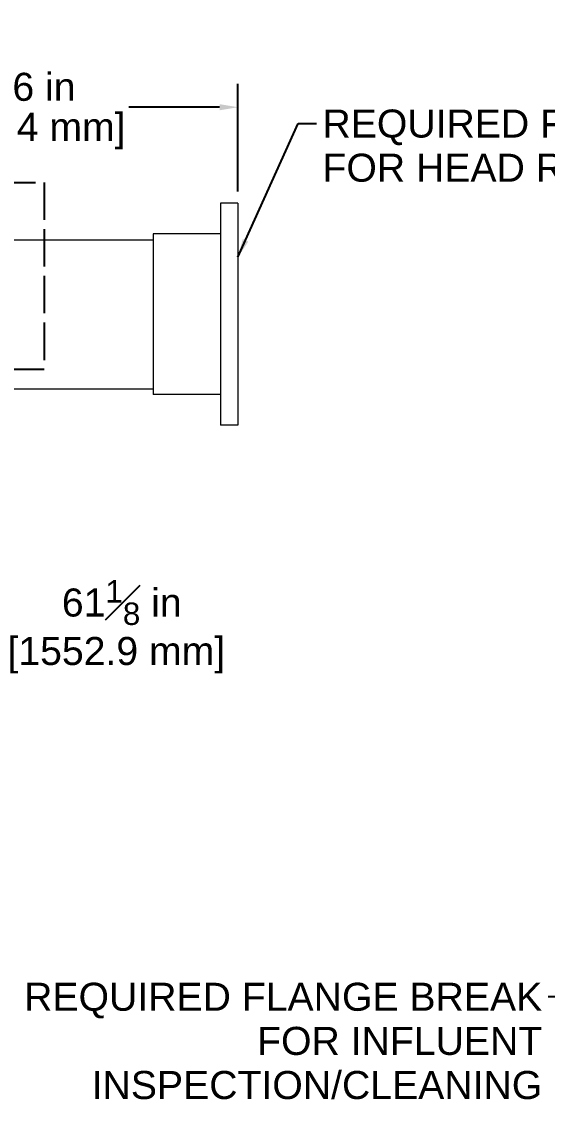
# Model space of a CAD drawing. Header units: inches. Extents: x 20 to 536, y 8 to 344.
# Drawn here: x 146.6 to 191.6, y 98.3 to 191.5 of the extents above; entities that cross this region are included whole.
import ezdxf

# ---------------------------------------------------------------- set-up
doc = ezdxf.new("R2010")
doc.units = ezdxf.units.IN
doc.header["$LTSCALE"] = 16
doc.header["$MEASUREMENT"] = 0
doc.linetypes.add('DASHED_SPACE', pattern=[0.2067, 0.1654, -0.0413])
for name, color, linetype, lineweight in [('Dimension (ANSI)', 7, 'Continuous', 25), ('Sketch Geometry (ANSI)', 7, 'Continuous', 25), ('Symbol (ANSI)', 7, 'Continuous', 25), ('Visible (ANSI)', 7, 'Continuous', 50)]:
    doc.layers.add(name, color=color, linetype=linetype, lineweight=lineweight)
doc.styles.add('MEMCOR Medium', font='arial.ttf')
doc.styles.add('Standard D-E', font='arial.ttf')
doc.dimstyles.new('Default (ANSI)', dxfattribs={"dimscale": 16, "dimtxt": 0.15, "dimasz": 0.098425, "dimexe": 0.125, "dimexo": 0.0625, "dimgap": 0.031496, "dimtad": 0, "dimtih": 1, "dimtoh": 1, "dimdec": 4, "dimrnd": 1e-08, "dimzin": 3, "dimdsep": 46, "dimlunit": 5, "dimtxsty": 'MEMCOR Medium', "dimcen": 0.09, "dimdle": 0.393701, "dimclrd": 256, "dimclre": 256, "dimclrt": 256, "dimadec": 0, "dimazin": 1, "dimtfac": 0.8, "dimtofl": 0, "dimtmove": 0, "dimatfit": 3, "dimfxl": 1, "dimfrac": 1, "dimtolj": 1, "dimtzin": 4, "dimlwd": -1, "dimlwe": -1, "dimarcsym": 0})
doc.dimstyles.new('in [mm] D-E NeptuneBenson', dxfattribs={"dimscale": 16, "dimtxt": 0.15, "dimasz": 0.098425, "dimexe": 0.125, "dimexo": 0.063, "dimgap": 0.031496, "dimtad": 0, "dimtih": 1, "dimtoh": 1, "dimdec": 4, "dimrnd": 1e-08, "dimzin": 3, "dimdsep": 46, "dimlunit": 5, "dimtxsty": 'Standard D-E', "dimcen": 0.09, "dimdle": 0.393701, "dimclrd": 256, "dimclre": 256, "dimclrt": 256, "dimadec": 1, "dimazin": 1, "dimtfac": 1, "dimtofl": 0, "dimtmove": 0, "dimatfit": 3, "dimfxl": 1, "dimfrac": 1, "dimtolj": 1, "dimtzin": 4, "dimlwd": -1, "dimlwe": -1, "dimarcsym": 0})
doc.dimstyles.new('in [mm] D-E NeptuneBenson$7', dxfattribs={"dimscale": 16, "dimtxt": 0.15, "dimasz": 0.098425, "dimexe": 0.125, "dimexo": 0.063, "dimgap": 0.031496, "dimtad": 0, "dimtih": 1, "dimtoh": 1, "dimdec": 4, "dimrnd": 1e-08, "dimzin": 3, "dimdsep": 46, "dimlunit": 5, "dimtxsty": 'Standard D-E', "dimcen": 0.09, "dimdle": 0.393701, "dimclrd": 256, "dimclre": 256, "dimclrt": 256, "dimadec": 1, "dimazin": 1, "dimtfac": 1, "dimtofl": 0, "dimtmove": 0, "dimatfit": 3, "dimfxl": 1, "dimfrac": 1, "dimtolj": 1, "dimtzin": 4, "dimlwd": -1, "dimlwe": -1, "dimarcsym": 0})

# ---------------------------------------------------------------- blocks, each defined once
blk = doc.blocks.new('*D21')
at = {"layer": 'Defpoints', "color": 0, "transparency": 16777216}
for p in [(129.104, 184.189), (165.104, 175.973), (129.104, 153.473)]:
    blk.add_point(p, dxfattribs=at)
at = {"layer": 'Dimension (ANSI)', "transparency": 16777216}
for p, q in [((129.104, 154.481), (129.104, 186.189)), ((165.104, 176.981), (165.104, 186.189)), ((130.679, 184.189), (138.438, 184.189)), ((163.53, 184.189), (155.771, 184.189))]:
    blk.add_line(p, q, dxfattribs=at)
for points in [[(130.679, 184.452), (130.679, 183.927), (129.104, 184.189)], [(163.53, 184.452), (163.53, 183.927), (165.104, 184.189)]]:
    blk.add_solid(points, dxfattribs=at)
at = {"layer": 'Dimension (ANSI)', "transparency": 16777216, "char_height": 2.4, "attachment_point": 5, "style": 'Standard D-E'}
for s, insert in [('\\A1; 36 in', (147.104, 185.919)), ('\\A1;[914.4 mm]', (147.104, 182.147))]:
    blk.add_mtext(s, dxfattribs=dict(at, insert=insert))
blk = doc.blocks.new('*D23')
at = {"layer": 'Defpoints', "color": 0, "transparency": 16777216}
for p in [(80.536, 149.94), (141.673, 149.94), (141.673, 139.325)]:
    blk.add_point(p, dxfattribs=at)
at = {"layer": 'Dimension (ANSI)', "transparency": 16777216}
for p, q in [((80.536, 148.94), (80.536, 137.325)), ((141.673, 148.94), (141.673, 137.325)), ((82.111, 139.325), (140.098, 139.325)), ((141.673, 139.325), (145.095, 139.325))]:
    blk.add_line(p, q, dxfattribs=at)
for points in [[(82.111, 139.588), (82.111, 139.063), (80.536, 139.325)], [(140.098, 139.588), (140.098, 139.063), (141.673, 139.325)]]:
    blk.add_solid(points, dxfattribs=at)
at = {"layer": 'Dimension (ANSI)', "transparency": 16777216, "char_height": 2.4, "attachment_point": 5, "style": 'MEMCOR Medium'}
for s, insert in [('\\A1; 61{\\H0.8x;\\S1#8;} in', (154.694, 141.794)), ('\\A1;[1552.9 mm]', (154.694, 137.283))]:
    blk.add_mtext(s, dxfattribs=dict(at, insert=insert))

msp = doc.modelspace()

# ---------------------------------------------------------------- linework, layer by layer
at = {"layer": 'Sketch Geometry (ANSI)', "linetype": 'DASHED_SPACE', "ltscale": 1.132117}
for p, q in [((24.973211, 177.752164), (148.529715, 177.752164)), ((148.529715, 161.752164), (24.973211, 161.752164))]:
    msp.add_line(p, q, dxfattribs=at)
at = {"layer": 'Sketch Geometry (ANSI)', "linetype": 'DASHED_SPACE', "ltscale": 1.209482}
msp.add_line((148.529715, 177.752164), (148.529715, 161.752164), dxfattribs=at)
at = {"layer": 'Visible (ANSI)', "linetype": 'Continuous', "lineweight": 18}
for p, q in [((163.604451, 175.97266), (163.604451, 156.97266)), ((165.104451, 175.97266), (163.604451, 175.97266)), ((165.104451, 175.97266), (165.104451, 156.97266)), ((157.854451, 173.34766), (157.854451, 159.59766)), ((163.604451, 173.34766), (157.854451, 173.34766)), ((142.104451, 172.84766), (157.854451, 172.84766)), ((142.104451, 160.09766), (157.854451, 160.09766)), ((163.604451, 159.59766), (157.854451, 159.59766)), ((165.104451, 156.97266), (163.604451, 156.97266))]:
    msp.add_line(p, q, dxfattribs=at)

# ---------------------------------------------------------------- texts
at = {"layer": 'Symbol (ANSI)', "char_height": 2.40000008, "width": 44.35244282, "line_spacing_factor": 0.944221, "style": 'Standard D-E'}
for s, insert, attachment_point in [('\\fArial|b0|i0;REQUIRED FLANGE BREAK\\P\\fArial|b0|i0;FOR HEAD REMOVAL', (172.331363, 183.989827), 1), ('\\fArial|b0|i0;REQUIRED FLANGE BREAK\\P\\fArial|b0|i0;FOR INFLUENT\\P\\fArial|b0|i0;INSPECTION/CLEANING', (191.140574, 109.24992), 3)]:
    msp.add_mtext(s, dxfattribs=dict(at, insert=insert, attachment_point=attachment_point))

# ---------------------------------------------------------------- dimensions: what is measured, and where the dimension line sits
at = {"layer": 'Dimension (ANSI)'}
for base, p1, p2, text, dimstyle, override, picture, middle in [((129.104451, 184.189196), (165.104451, 175.97266), (129.104451, 153.47266), ' <> in\\X[914.4 mm]', 'in [mm] D-E NeptuneBenson', {"dimgap": 0.031496, "dimtih": 0, "dimtoh": 0, "dimdec": 4, "dimpost": '', "dimtol": 0, "dimlim": 0, "dimtp": 0, "dimtm": 0, "dimtdec": 2, "dimatfit": 1}, '*D21', (147.104451, 184.189196)), ((141.67289, 139.325207), (80.536011, 149.94016), (141.67289, 149.94016), ' <> in\\X[1552.9 mm]', 'Default (ANSI)', {"dimgap": 0.031496, "dimtih": 0, "dimtoh": 0, "dimdec": 4, "dimpost": '', "dimtol": 0, "dimlim": 0, "dimtp": 0, "dimtm": 0, "dimtdec": 2, "dimatfit": 2}, '*D23', (154.693706, 139.325207))]:
    dim = msp.add_linear_dim(base=base, p1=p1, p2=p2, angle=180, text=text, dimstyle=dimstyle, override=override, dxfattribs=at)
    dim.commit()
    dim.dimension.update_dxf_attribs({"geometry": picture, "text_midpoint": middle, "dimtype": 160})

# ---------------------------------------------------------------- leaders
at = {"layer": 'Symbol (ANSI)', "annotation_type": 0, "has_hookline": 1, "text_width": 44.070943}
for points, hookline_direction in [([(165.104451, 171.355224), (170.252623, 182.789827), (171.827426, 182.789827)], 0), ([(174.829951, 90.887258), (195.913615, 98.992885), (193.219314, 108.04992), (191.644511, 108.04992)], 1)]:
    msp.add_leader(points, dimstyle='in [mm] D-E NeptuneBenson$7', override={"dimtad": 0}, dxfattribs=dict(at, hookline_direction=hookline_direction))

doc.saveas('drawing.dxf')
